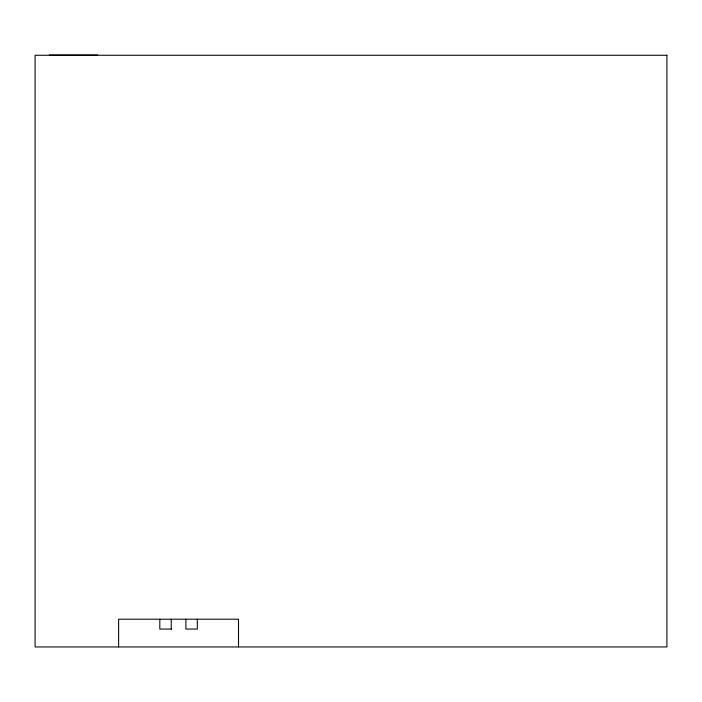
<?xml version="1.0" encoding="UTF-8"?>
<svg xmlns="http://www.w3.org/2000/svg" width="702" height="702" viewBox="0 0 702 702"><rect width="100%" height="100%" fill="white"/><g stroke="black" fill="none" stroke-linecap="round" stroke-linejoin="round"><path stroke-width="1.05" d="M49.307 55.054L97.666 55.054M171.657 629.071L159.81 629.071L159.81 619.199M238.513 646.946L238.513 619.199L118.62 619.199L118.62 646.946M197.323 619.199L197.323 629.071L185.872 629.071L185.872 619.199M171.262 619.199L171.262 629.071M666.9 55.256L35.1 55.256L35.1 646.946L666.9 646.946L666.9 55.256"/></g></svg>
